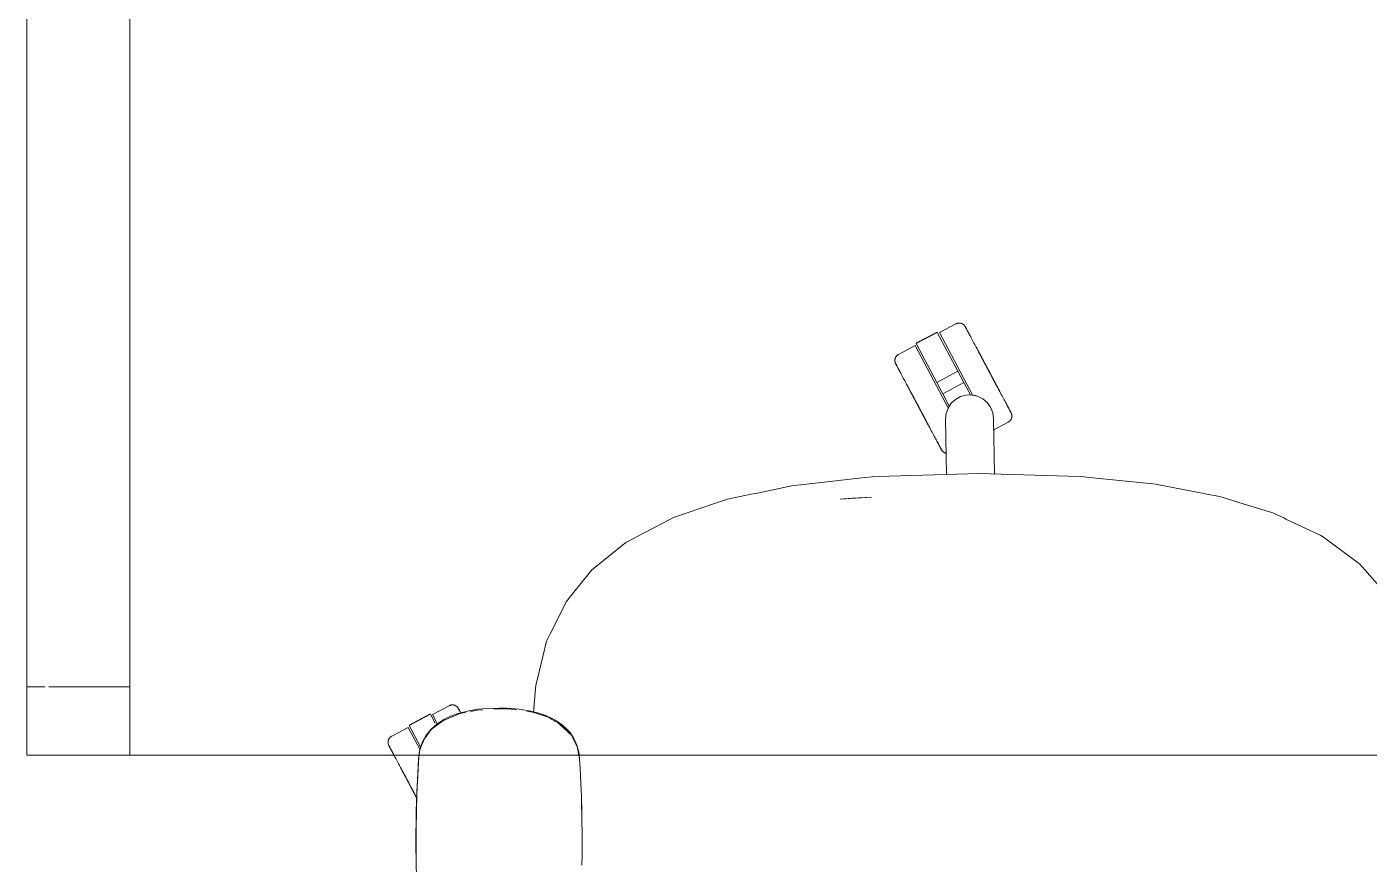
# Model space of a CAD drawing. Header units: millimetres. Extents: x 155927 to 326028, y -36033 to 97293.
# Drawn here: x 229120 to 229903, y 22369 to 22858 of the extents above; entities that cross this region are included whole.
import ezdxf

# ---------------------------------------------------------------- set-up
doc = ezdxf.new("R2010")
doc.units = ezdxf.units.MM
doc.header["$MEASUREMENT"] = 0
doc.layers.add('G-IMPT', color=8, linetype='CONTINUOUS', lineweight=9)
doc.layers.add('I-FURN', color=8, linetype='CONTINUOUS', lineweight=9)

msp = doc.modelspace()

# ---------------------------------------------------------------- linework, layer by layer
at = {"layer": 'G-IMPT'}
for p, q in [((229623.47, 22595.65), (229675.65, 22597.35)), ((229675.65, 22597.35), (229727.81, 22595.74)), ((229546.35, 22585.88), (229567.29, 22590.23)), ((229567.29, 22590.23), (229571.71, 22590.71)), ((229609.15, 22594.84), (229571.71, 22590.71)), ((229609.15, 22594.84), (229613.53, 22595.33)), ((229623.47, 22595.65), (229613.53, 22595.33)), ((229727.81, 22595.74), (229735.07, 22595.51)), ((229742.14, 22594.78), (229735.07, 22595.51)), ((229779.13, 22590.96), (229742.14, 22594.78)), ((229779.13, 22590.96), (229779.59, 22590.87)), ((229804.97, 22586), (229779.59, 22590.87)), ((229521.41, 22579.73), (229528.85, 22582.24)), ((229542.67, 22585.11), (229528.85, 22582.24)), ((229546.35, 22585.88), (229542.67, 22585.11)), ((229612.99, 22583.44), (229594.71, 22582.2)), ((229594.71, 22582.2), (229601.66, 22582.81)), ((229612.99, 22583.44), (229601.66, 22582.81)), ((229804.97, 22586), (229808.64, 22585.3)), ((229816.24, 22583.84), (229808.64, 22585.3)), ((229829.85, 22579.65), (229816.24, 22583.84)), ((229521.41, 22579.73), (229497.32, 22571.58)), ((229847.12, 22574.33), (229829.85, 22579.65)), ((229847.12, 22574.33), (229853.88, 22571.14)), ((229476.15, 22560.41), (229495.66, 22570.7)), ((229495.66, 22570.7), (229497.32, 22571.58)), ((229854.8, 22570.7), (229853.88, 22571.14)), ((229874.44, 22561.44), (229854.8, 22570.7)), ((229469.65, 22556.97), (229474.78, 22559.68)), ((229476.15, 22560.41), (229474.78, 22559.68)), ((229874.44, 22561.44), (229875.15, 22561.01)), ((229876.73, 22560.07), (229875.15, 22561.01)), ((229877.5, 22559.61), (229876.73, 22560.07)), ((229877.5, 22559.61), (229897, 22545.04)), ((229469.65, 22556.97), (229454.51, 22544.76)), ((229449.85, 22541), (229454.51, 22544.76)), ((229897, 22545.04), (229897.96, 22544.32)), ((229900.83, 22541.06), (229897.96, 22544.32)), ((229437.68, 22526.06), (229449.85, 22541)), ((229900.83, 22541.06), (229913.85, 22526.27)), ((229434.71, 22522.4), (229431.18, 22515.24)), ((229437.68, 22526.06), (229434.71, 22522.4)), ((229425.53, 22503.77), (229431.18, 22515.24)), ((229425.53, 22503.77), (229423.39, 22499.41)), ((229423.39, 22499.41), (229418.98, 22481.47)), ((229418.98, 22481.47), (229418.4, 22479.09)), ((229415.66, 22457.93), (229417.1, 22473.8)), ((229417.1, 22473.8), (229418.4, 22479.09)), ((229372.83, 22457.19), (229367.2, 22454.86)), ((229371.71, 22457.21), (229367.38, 22455.63)), ((229371.71, 22457.21), (229377.19, 22458.64)), ((229372.83, 22457.19), (229376.29, 22457.9)), ((229383.13, 22459.64), (229377.19, 22458.64)), ((229379.04, 22458.46), (229382.79, 22459.23)), ((229382.79, 22459.23), (229385.99, 22459.42)), ((229383.13, 22459.64), (229389.28, 22460.21)), ((229395.61, 22460.39), (229389.28, 22460.21)), ((229392.51, 22459.82), (229395.61, 22460.01)), ((229400.12, 22460.3), (229395.61, 22460.39)), ((229402.78, 22459.78), (229395.61, 22460.01)), ((229400.12, 22460.3), (229407.44, 22459.72)), ((229402.78, 22459.78), (229405.56, 22459.39)), ((229414.2, 22458.61), (229407.44, 22459.72)), ((229411.75, 22458.52), (229415.04, 22458.06)), ((229418.12, 22457.63), (229414.2, 22458.61)), ((229415.04, 22458.06), (229424.43, 22455.03)), ((229418.12, 22457.63), (229423.21, 22455.89)), ((229353.14, 22444.58), (229356.22, 22448.32)), ((229356.02, 22447.8), (229362.81, 22453.02)), ((229359.26, 22450.99), (229356.22, 22448.32)), ((229363.31, 22453.64), (229359.26, 22450.99)), ((229362.81, 22453.02), (229367.2, 22454.86)), ((229363.31, 22453.64), (229367.38, 22455.63)), ((229423.21, 22455.89), (229427.85, 22453.68)), ((229424.43, 22455.03), (229426.88, 22453.56)), ((229427.35, 22453.28), (229428.79, 22452.42)), ((229427.85, 22453.68), (229429.22, 22452.88)), ((229432.68, 22450.43), (229429.22, 22452.88)), ((229429.58, 22451.95), (229432.73, 22450.06)), ((229430.64, 22451.26), (229432.12, 22449.98)), ((229430.64, 22451.26), (229438.04, 22444.36)), ((229432.27, 22449.84), (229435.8, 22446.77)), ((229435.72, 22447.57), (229432.68, 22450.43)), ((229432.73, 22450.06), (229438.04, 22444.36)), ((229349.44, 22435.98), (229351.85, 22442.18)), ((229351.18, 22441.15), (229349.79, 22437.51)), ((229351.18, 22441.15), (229353.14, 22444.58)), ((229351.85, 22442.18), (229356.02, 22447.8)), ((229435.72, 22447.57), (229436.86, 22446.25)), ((229438.04, 22444.36), (229435.8, 22446.77)), ((229439.06, 22443.03), (229436.86, 22446.25)), ((229439.14, 22442.12), (229438.04, 22444.36)), ((229439.06, 22443.03), (229441.05, 22438.7)), ((229439.14, 22442.12), (229441.24, 22437.86)), ((229348.73, 22432.12), (229348.98, 22433.77)), ((229349.44, 22435.98), (229348.96, 22432.82)), ((229349.42, 22436.16), (229348.98, 22433.77)), ((229349.42, 22436.16), (229349.79, 22437.51)), ((229442.11, 22434.75), (229441.05, 22438.7)), ((229441.24, 22437.86), (229442.18, 22432.82)), ((229442.36, 22432.82), (229442.11, 22434.75)), ((229442.18, 22432.82), (229442.61, 22430.51)), ((229442.61, 22430.74), (229442.36, 22432.82)), ((229347.64, 22410.34), (229348.73, 22432.12)), ((229347.64, 22410.34), (229348.61, 22430.51)), ((229347.68, 22411.55), (229348.73, 22432.12)), ((229348.73, 22432.12), (229348.61, 22430.51)), ((229442.9, 22425.07), (229442.61, 22430.74)), ((229442.9, 22425.07), (229443.51, 22412.51)), ((229347.17, 22390.15), (229347.68, 22411.55)), ((229347.17, 22390.15), (229347.64, 22410.34)), ((229347.34, 22399.98), (229347.68, 22411.55)), ((229347.68, 22411.55), (229347.64, 22410.34)), ((229443.64, 22408.97), (229443.51, 22412.51)), ((229444.01, 22393.3), (229443.64, 22408.97)), ((229443.69, 22405.57), (229443.84, 22402.24)), ((229443.84, 22400.03), (229443.84, 22402.24)), ((229347.34, 22399.98), (229347.13, 22380.76)), ((229347.17, 22390.15), (229347.34, 22399.98)), ((229347.19, 22392.19), (229347.27, 22394.1)), ((229347.22, 22369.96), (229347.34, 22399.98)), ((229444.01, 22393.3), (229444.07, 22388.79)), ((229347.22, 22369.96), (229347.17, 22390.15)), ((229347.21, 22390.04), (229347.19, 22392.19)), ((229444.07, 22388.79), (229444.06, 22374.07)), ((229347.22, 22369.96), (229347.13, 22380.76)), ((229347.22, 22369.96), (229347.39, 22361.55)), ((229443.99, 22368.6), (229444.06, 22374.07))]:
    msp.add_line(p, q, dxfattribs=at)
at = {"layer": 'I-FURN'}
for p, q in [((229120.08, 22432.82), (229120.08, 23232.82)), ((229120.08, 23232.82), (229120.08, 22432.82)), ((229120.08, 22432.82), (229120.08, 23232.82)), ((229120.08, 23192.82), (229120.08, 22472.82)), ((229180.08, 22472.82), (229180.08, 23192.82)), ((229180.08, 22867.82), (229180.08, 22432.82)), ((229662.22, 22684.62), (229652.53, 22679.47)), ((229662.22, 22684.62), (229662.36, 22684.69)), ((229662.36, 22684.69), (229662.51, 22684.76)), ((229662.51, 22684.76), (229662.66, 22684.82)), ((229662.66, 22684.82), (229662.81, 22684.87)), ((229662.81, 22684.87), (229662.96, 22684.92)), ((229662.96, 22684.92), (229663.12, 22684.96)), ((229663.12, 22684.96), (229663.28, 22685)), ((229663.28, 22685), (229663.44, 22685.03)), ((229663.44, 22685.03), (229663.59, 22685.06)), ((229663.59, 22685.06), (229663.76, 22685.07)), ((229663.76, 22685.07), (229663.92, 22685.08)), ((229663.92, 22685.08), (229664.08, 22685.09)), ((229664.08, 22685.09), (229664.24, 22685.09)), ((229664.24, 22685.09), (229664.4, 22685.08)), ((229664.4, 22685.08), (229664.56, 22685.06)), ((229664.56, 22685.06), (229664.72, 22685.04)), ((229664.72, 22685.04), (229664.88, 22685.02)), ((229664.88, 22685.02), (229665.04, 22684.98)), ((229665.04, 22684.98), (229665.19, 22684.94)), ((229665.19, 22684.94), (229665.35, 22684.89)), ((229665.35, 22684.89), (229665.5, 22684.84)), ((229665.5, 22684.84), (229665.65, 22684.78)), ((229665.65, 22684.78), (229665.8, 22684.72)), ((229665.8, 22684.72), (229665.94, 22684.65)), ((229665.94, 22684.65), (229666.08, 22684.57)), ((229666.08, 22684.57), (229666.22, 22684.49)), ((229666.22, 22684.49), (229666.36, 22684.4)), ((229666.36, 22684.4), (229666.49, 22684.31)), ((229666.49, 22684.31), (229666.62, 22684.21)), ((229666.62, 22684.21), (229666.74, 22684.11)), ((229666.74, 22684.11), (229666.86, 22684)), ((229666.86, 22684), (229666.98, 22683.89)), ((229666.98, 22683.89), (229667.09, 22683.77)), ((229667.09, 22683.77), (229667.2, 22683.65)), ((229667.2, 22683.65), (229667.3, 22683.53)), ((229667.3, 22683.53), (229667.39, 22683.4)), ((229667.39, 22683.4), (229667.48, 22683.27)), ((229667.48, 22683.27), (229667.57, 22683.13)), ((229667.57, 22683.13), (229667.65, 22682.99)), ((229651.21, 22679.82), (229638.85, 22673.25)), ((229638.94, 22673.08), (229651.3, 22679.65)), ((229651.3, 22679.65), (229663.38, 22656.94)), ((229652.53, 22679.47), (229672.06, 22642.75)), ((229667.65, 22682.99), (229667.67, 22682.95)), ((229667.67, 22682.95), (229667.68, 22682.93)), ((229667.67, 22682.94), (229667.67, 22682.95)), ((229667.7, 22682.9), (229667.67, 22682.94)), ((229667.68, 22682.93), (229667.71, 22682.87)), ((229667.74, 22682.82), (229667.7, 22682.9)), ((229667.71, 22682.87), (229667.77, 22682.77)), ((229667.8, 22682.7), (229667.74, 22682.82)), ((229667.77, 22682.77), (229667.84, 22682.63)), ((229667.89, 22682.54), (229667.8, 22682.7)), ((229667.84, 22682.63), (229667.94, 22682.45)), ((229668, 22682.34), (229667.89, 22682.54)), ((229667.94, 22682.45), (229668.05, 22682.23)), ((229668.13, 22682.1), (229668, 22682.34)), ((229668.05, 22682.23), (229668.19, 22681.97)), ((229668.27, 22681.82), (229668.13, 22682.1)), ((229668.19, 22681.97), (229668.35, 22681.67)), ((229668.44, 22681.5), (229668.27, 22681.82)), ((229668.35, 22681.67), (229668.53, 22681.34)), ((229668.63, 22681.14), (229668.44, 22681.5)), ((229668.53, 22681.34), (229668.73, 22680.97)), ((229668.84, 22680.75), (229668.63, 22681.14)), ((229668.73, 22680.97), (229668.94, 22680.56)), ((229669.07, 22680.32), (229668.84, 22680.75)), ((229668.94, 22680.56), (229669.18, 22680.11)), ((229669.32, 22679.85), (229669.07, 22680.32)), ((229669.18, 22680.11), (229669.44, 22679.63)), ((229669.58, 22679.35), (229669.32, 22679.85)), ((229669.44, 22679.63), (229669.71, 22679.11)), ((229669.87, 22678.82), (229669.58, 22679.35)), ((229669.71, 22679.11), (229670.01, 22678.56)), ((229670.17, 22678.25), (229669.87, 22678.82)), ((229670.01, 22678.56), (229670.32, 22677.98)), ((229670.49, 22677.65), (229670.17, 22678.25)), ((229670.83, 22677.01), (229670.49, 22677.65)), ((229671.18, 22676.35), (229670.83, 22677.01)), ((229671.55, 22675.66), (229671.18, 22676.35)), ((229671.93, 22674.93), (229671.55, 22675.66)), ((229638.41, 22671.96), (229628.72, 22666.81)), ((229638.41, 22671.96), (229657.95, 22635.21)), ((229651.02, 22650.37), (229638.94, 22673.08)), ((229672.33, 22674.18), (229671.93, 22674.93)), ((229672.74, 22673.41), (229672.33, 22674.18)), ((229673.17, 22672.61), (229672.74, 22673.41)), ((229673.61, 22671.78), (229673.17, 22672.61)), ((229674.06, 22670.94), (229673.61, 22671.78)), ((229674.52, 22670.07), (229674.06, 22670.94)), ((229674.99, 22669.18), (229674.52, 22670.07)), ((229675.47, 22668.27), (229674.99, 22669.18)), ((229675.21, 22668.77), (229675.7, 22667.85)), ((229675.96, 22667.35), (229675.47, 22668.27)), ((229675.7, 22667.85), (229676.19, 22666.92)), ((229626.58, 22663.21), (229626.59, 22663.37)), ((229626.59, 22663.05), (229626.58, 22663.21)), ((229626.59, 22663.53), (229626.61, 22663.69)), ((229626.59, 22663.37), (229626.59, 22663.53)), ((229626.6, 22662.89), (229626.59, 22663.05)), ((229626.62, 22662.73), (229626.6, 22662.89)), ((229626.61, 22663.69), (229626.63, 22663.85)), ((229626.64, 22662.57), (229626.62, 22662.73)), ((229626.63, 22663.85), (229626.66, 22664.01)), ((229626.67, 22662.41), (229626.64, 22662.57)), ((229626.66, 22664.01), (229626.69, 22664.17)), ((229626.71, 22662.25), (229626.67, 22662.41)), ((229626.69, 22664.17), (229626.73, 22664.33)), ((229626.75, 22662.1), (229626.71, 22662.25)), ((229626.73, 22664.33), (229626.78, 22664.48)), ((229626.8, 22661.95), (229626.75, 22662.1)), ((229626.78, 22664.48), (229626.83, 22664.63)), ((229626.85, 22661.79), (229626.8, 22661.95)), ((229626.83, 22664.63), (229626.89, 22664.78)), ((229626.92, 22661.65), (229626.85, 22661.79)), ((229626.89, 22664.78), (229626.95, 22664.93)), ((229626.98, 22661.5), (229626.92, 22661.65)), ((229626.95, 22664.93), (229627.02, 22665.08)), ((229627.06, 22661.35), (229626.98, 22661.5)), ((229627.02, 22665.08), (229627.1, 22665.22)), ((229627.08, 22661.31), (229627.06, 22661.35)), ((229627.06, 22661.35), (229627.06, 22661.35)), ((229627.06, 22661.35), (229627.07, 22661.33)), ((229627.07, 22661.33), (229627.1, 22661.27)), ((229627.12, 22661.23), (229627.08, 22661.31)), ((229627.1, 22665.22), (229627.18, 22665.36)), ((229627.1, 22661.27), (229627.15, 22661.17)), ((229627.19, 22661.1), (229627.12, 22661.23)), ((229627.15, 22661.17), (229627.23, 22661.03)), ((229627.18, 22665.36), (229627.27, 22665.49)), ((229627.27, 22660.94), (229627.19, 22661.1)), ((229627.23, 22661.03), (229627.32, 22660.85)), ((229627.27, 22665.49), (229627.36, 22665.63)), ((229627.38, 22660.74), (229627.27, 22660.94)), ((229627.32, 22660.85), (229627.44, 22660.63)), ((229627.36, 22665.63), (229627.46, 22665.75)), ((229627.51, 22660.5), (229627.38, 22660.74)), ((229627.44, 22660.63), (229627.58, 22660.38)), ((229627.46, 22665.75), (229627.56, 22665.88)), ((229627.66, 22660.22), (229627.51, 22660.5)), ((229627.56, 22665.88), (229627.67, 22666)), ((229627.58, 22660.38), (229627.73, 22660.08)), ((229627.83, 22659.9), (229627.66, 22660.22)), ((229627.67, 22666), (229627.78, 22666.11)), ((229627.73, 22660.08), (229627.91, 22659.74)), ((229627.78, 22666.11), (229627.9, 22666.22)), ((229628.02, 22659.55), (229627.83, 22659.9)), ((229627.9, 22666.22), (229628.02, 22666.33)), ((229627.91, 22659.74), (229628.11, 22659.37)), ((229628.02, 22666.33), (229628.14, 22666.43)), ((229628.14, 22666.43), (229628.27, 22666.53)), ((229628.27, 22666.53), (229628.41, 22666.62)), ((229628.41, 22666.62), (229628.54, 22666.7)), ((229628.54, 22666.7), (229628.68, 22666.78)), ((229628.68, 22666.78), (229628.72, 22666.81)), ((229676.46, 22666.41), (229675.96, 22667.35)), ((229676.19, 22666.92), (229676.7, 22665.98)), ((229676.97, 22665.46), (229676.46, 22666.41)), ((229676.7, 22665.98), (229677.2, 22665.02)), ((229677.48, 22664.5), (229676.97, 22665.46)), ((229677.2, 22665.02), (229677.72, 22664.05)), ((229678, 22663.52), (229677.48, 22664.5)), ((229677.72, 22664.05), (229678.24, 22663.07)), ((229678.52, 22662.54), (229678, 22663.52)), ((229678.24, 22663.07), (229678.76, 22662.09)), ((229679.05, 22661.55), (229678.52, 22662.54)), ((229678.76, 22662.09), (229679.29, 22661.09)), ((229679.58, 22660.55), (229679.05, 22661.55)), ((229679.29, 22661.09), (229679.82, 22660.09)), ((229680.11, 22659.55), (229679.58, 22660.55)), ((229679.82, 22660.09), (229680.36, 22659.09)), ((229628.23, 22659.15), (229628.02, 22659.55)), ((229628.11, 22659.37), (229628.33, 22658.96)), ((229628.45, 22658.72), (229628.23, 22659.15)), ((229628.33, 22658.96), (229628.57, 22658.51)), ((229628.7, 22658.26), (229628.45, 22658.72)), ((229628.57, 22658.51), (229628.82, 22658.03)), ((229628.97, 22657.76), (229628.7, 22658.26)), ((229628.82, 22658.03), (229629.1, 22657.52)), ((229629.25, 22657.22), (229628.97, 22657.76)), ((229629.1, 22657.52), (229629.39, 22656.96)), ((229629.56, 22656.65), (229629.25, 22657.22)), ((229629.39, 22656.96), (229629.7, 22656.38)), ((229629.7, 22656.38), (229630.03, 22655.76)), ((229630.03, 22655.76), (229630.37, 22655.12)), ((229630.37, 22655.12), (229630.73, 22654.44)), ((229630.73, 22654.44), (229631.11, 22653.73)), ((229631.11, 22653.73), (229631.5, 22653)), ((229631.5, 22653), (229631.9, 22652.23)), ((229631.9, 22652.23), (229632.32, 22651.45)), ((229651.02, 22650.37), (229663.38, 22656.94)), ((229663.38, 22656.94), (229666.91, 22650.3)), ((229680.65, 22658.55), (229680.11, 22659.55)), ((229680.36, 22659.09), (229680.89, 22658.08)), ((229681.18, 22657.54), (229680.65, 22658.55)), ((229680.89, 22658.08), (229681.43, 22657.08)), ((229681.72, 22656.54), (229681.18, 22657.54)), ((229681.43, 22657.08), (229681.96, 22656.08)), ((229682.25, 22655.53), (229681.72, 22656.54)), ((229681.96, 22656.08), (229682.49, 22655.07)), ((229682.78, 22654.53), (229682.25, 22655.53)), ((229682.49, 22655.07), (229683.02, 22654.08)), ((229683.31, 22653.54), (229682.78, 22654.53)), ((229683.02, 22654.08), (229683.55, 22653.09)), ((229683.83, 22652.55), (229683.31, 22653.54)), ((229683.55, 22653.09), (229684.07, 22652.1)), ((229684.35, 22651.57), (229683.83, 22652.55)), ((229684.07, 22652.1), (229684.59, 22651.13)), ((229632.32, 22651.45), (229632.76, 22650.63)), ((229632.76, 22650.63), (229633.2, 22649.8)), ((229633.44, 22649.34), (229632.99, 22650.19)), ((229633.2, 22649.8), (229633.65, 22648.94)), ((229633.91, 22648.47), (229633.44, 22649.34)), ((229633.65, 22648.94), (229634.12, 22648.07)), ((229634.38, 22647.58), (229633.91, 22648.47)), ((229634.12, 22648.07), (229634.6, 22647.17)), ((229634.86, 22646.68), (229634.38, 22647.58)), ((229634.6, 22647.17), (229635.08, 22646.26)), ((229635.35, 22645.76), (229634.86, 22646.68)), ((229635.08, 22646.26), (229635.58, 22645.33)), ((229635.85, 22644.82), (229635.35, 22645.76)), ((229635.58, 22645.33), (229636.08, 22644.38)), ((229636.35, 22643.87), (229635.85, 22644.82)), ((229636.08, 22644.38), (229636.59, 22643.42)), ((229654.55, 22643.73), (229651.02, 22650.37)), ((229654.55, 22643.73), (229666.91, 22650.3)), ((229666.91, 22650.3), (229670.71, 22643.16)), ((229684.87, 22650.61), (229684.35, 22651.57)), ((229684.59, 22651.13), (229685.1, 22650.16)), ((229685.38, 22649.65), (229684.87, 22650.61)), ((229685.1, 22650.16), (229685.61, 22649.21)), ((229685.88, 22648.7), (229685.38, 22649.65)), ((229685.61, 22649.21), (229686.11, 22648.27)), ((229686.37, 22647.77), (229685.88, 22648.7)), ((229686.11, 22648.27), (229686.6, 22647.35)), ((229686.86, 22646.86), (229686.37, 22647.77)), ((229686.6, 22647.35), (229687.08, 22646.45)), ((229687.34, 22645.97), (229686.86, 22646.86)), ((229687.08, 22646.45), (229687.55, 22645.56)), ((229687.8, 22645.09), (229687.34, 22645.97)), ((229687.55, 22645.56), (229688.01, 22644.69)), ((229688.26, 22644.23), (229687.8, 22645.09)), ((229688.01, 22644.69), (229688.46, 22643.84)), ((229688.7, 22643.4), (229688.26, 22644.23)), ((229636.87, 22642.9), (229636.35, 22643.87)), ((229636.59, 22643.42), (229637.1, 22642.46)), ((229637.38, 22641.93), (229636.87, 22642.9)), ((229637.1, 22642.46), (229637.62, 22641.48)), ((229637.91, 22640.95), (229637.38, 22641.93)), ((229637.62, 22641.48), (229638.15, 22640.49)), ((229638.43, 22639.95), (229637.91, 22640.95)), ((229638.15, 22640.49), (229638.68, 22639.5)), ((229638.96, 22638.96), (229638.43, 22639.95)), ((229638.68, 22639.5), (229639.21, 22638.5)), ((229639.5, 22637.96), (229638.96, 22638.96)), ((229639.21, 22638.5), (229639.74, 22637.49)), ((229640.03, 22636.95), (229639.5, 22637.96)), ((229639.74, 22637.49), (229640.28, 22636.49)), ((229640.57, 22635.95), (229640.03, 22636.95)), ((229640.28, 22636.49), (229640.81, 22635.48)), ((229658.35, 22636.58), (229654.55, 22643.73)), ((229657.62, 22635.45), (229659.49, 22638.26)), ((229659.49, 22638.26), (229661.97, 22640.54)), ((229661.97, 22640.54), (229664.93, 22642.16)), ((229664.93, 22642.16), (229668.19, 22643.03)), ((229668.19, 22643.03), (229671.57, 22643.09)), ((229671.57, 22643.09), (229674.85, 22642.34)), ((229674.85, 22642.34), (229677.87, 22640.82)), ((229677.87, 22640.82), (229680.43, 22638.63)), ((229680.43, 22638.63), (229682.4, 22635.89)), ((229689.13, 22642.58), (229688.7, 22643.4)), ((229689.55, 22641.8), (229689.13, 22642.58)), ((229689.96, 22641.04), (229689.55, 22641.8)), ((229690.35, 22640.3), (229689.96, 22641.04)), ((229690.72, 22639.59), (229690.35, 22640.3)), ((229691.08, 22638.91), (229690.72, 22639.59)), ((229691.43, 22638.27), (229691.08, 22638.91)), ((229691.76, 22637.65), (229691.43, 22638.27)), ((229692.07, 22637.07), (229691.76, 22637.65)), ((229691.9, 22637.38), (229692.2, 22636.81)), ((229692.36, 22636.52), (229692.07, 22637.07)), ((229692.2, 22636.81), (229692.49, 22636.27)), ((229692.64, 22636), (229692.36, 22636.52)), ((229692.49, 22636.27), (229692.76, 22635.77)), ((229641.1, 22634.94), (229640.57, 22635.95)), ((229640.81, 22635.48), (229641.35, 22634.48)), ((229641.63, 22633.94), (229641.1, 22634.94)), ((229641.35, 22634.48), (229641.88, 22633.48)), ((229642.16, 22632.94), (229641.63, 22633.94)), ((229641.88, 22633.48), (229642.41, 22632.48)), ((229642.69, 22631.95), (229642.16, 22632.94)), ((229642.41, 22632.48), (229642.93, 22631.49)), ((229643.22, 22630.96), (229642.69, 22631.95)), ((229642.93, 22631.49), (229643.46, 22630.51)), ((229643.74, 22629.98), (229643.22, 22630.96)), ((229643.46, 22630.51), (229643.98, 22629.53)), ((229644.25, 22629.01), (229643.74, 22629.98)), ((229643.98, 22629.53), (229644.49, 22628.57)), ((229644.76, 22628.05), (229644.25, 22629.01)), ((229644.49, 22628.57), (229644.99, 22627.62)), ((229656.13, 22628.92), (229656.48, 22632.28)), ((229656.69, 22596.73), (229656.13, 22628.92)), ((229656.48, 22632.28), (229657.62, 22635.45)), ((229682.4, 22635.89), (229683.65, 22632.75)), ((229683.65, 22632.75), (229684.11, 22629.41)), ((229684.11, 22629.41), (229684.68, 22597.07)), ((229692.89, 22635.52), (229692.64, 22636)), ((229692.76, 22635.77), (229693, 22635.31)), ((229693.13, 22635.07), (229692.89, 22635.52)), ((229693, 22635.31), (229693.23, 22634.88)), ((229693.35, 22634.66), (229693.13, 22635.07)), ((229693.23, 22634.88), (229693.44, 22634.48)), ((229693.55, 22634.29), (229693.35, 22634.66)), ((229693.44, 22634.48), (229693.63, 22634.13)), ((229693.72, 22633.95), (229693.55, 22634.29)), ((229693.63, 22634.13), (229693.8, 22633.81)), ((229693.88, 22633.65), (229693.72, 22633.95)), ((229693.8, 22633.81), (229693.95, 22633.53)), ((229694.02, 22633.4), (229693.88, 22633.65)), ((229694, 22628.28), (229693.9, 22628.15)), ((229693.95, 22633.53), (229694.08, 22633.29)), ((229694.1, 22628.41), (229694, 22628.28)), ((229694.14, 22633.18), (229694.02, 22633.4)), ((229694.08, 22633.29), (229694.18, 22633.09)), ((229694.19, 22628.54), (229694.1, 22628.41)), ((229694.23, 22633), (229694.14, 22633.18)), ((229694.18, 22633.09), (229694.27, 22632.93)), ((229694.28, 22628.67), (229694.19, 22628.54)), ((229694.31, 22632.86), (229694.23, 22633)), ((229694.27, 22632.93), (229694.33, 22632.81)), ((229694.36, 22628.81), (229694.28, 22628.67)), ((229694.36, 22632.76), (229694.31, 22632.86)), ((229694.33, 22632.81), (229694.38, 22632.72)), ((229694.39, 22632.7), (229694.36, 22632.76)), ((229694.43, 22628.95), (229694.36, 22628.81)), ((229694.38, 22632.72), (229694.4, 22632.68)), ((229694.4, 22632.68), (229694.39, 22632.7)), ((229694.4, 22632.68), (229694.47, 22632.53)), ((229694.4, 22632.68), (229694.4, 22632.68)), ((229694.5, 22629.1), (229694.43, 22628.95)), ((229694.47, 22632.53), (229694.54, 22632.39)), ((229694.57, 22629.25), (229694.5, 22629.1)), ((229694.54, 22632.39), (229694.6, 22632.24)), ((229694.63, 22629.4), (229694.57, 22629.25)), ((229694.6, 22632.24), (229694.66, 22632.08)), ((229694.68, 22629.55), (229694.63, 22629.4)), ((229694.66, 22632.08), (229694.71, 22631.93)), ((229694.73, 22629.7), (229694.68, 22629.55)), ((229694.71, 22631.93), (229694.75, 22631.78)), ((229694.77, 22629.86), (229694.73, 22629.7)), ((229694.75, 22631.78), (229694.79, 22631.62)), ((229694.8, 22630.02), (229694.77, 22629.86)), ((229694.79, 22631.62), (229694.82, 22631.46)), ((229694.83, 22630.18), (229694.8, 22630.02)), ((229694.82, 22631.46), (229694.84, 22631.3)), ((229694.85, 22630.34), (229694.83, 22630.18)), ((229694.84, 22631.3), (229694.86, 22631.14)), ((229694.86, 22630.5), (229694.85, 22630.34)), ((229694.86, 22631.14), (229694.87, 22630.98)), ((229694.87, 22630.66), (229694.86, 22630.5)), ((229694.87, 22630.98), (229694.87, 22630.82)), ((229694.87, 22630.82), (229694.87, 22630.66)), ((229645.26, 22627.11), (229644.76, 22628.05)), ((229644.99, 22627.62), (229645.49, 22626.68)), ((229645.76, 22626.18), (229645.26, 22627.11)), ((229645.49, 22626.68), (229645.98, 22625.76)), ((229646.24, 22625.27), (229645.76, 22626.18)), ((229645.98, 22625.76), (229646.46, 22624.85)), ((229646.46, 22624.85), (229646.94, 22623.96)), ((229646.94, 22623.96), (229647.4, 22623.1)), ((229647.4, 22623.1), (229647.85, 22622.25)), ((229647.85, 22622.25), (229648.29, 22621.42)), ((229648.29, 22621.42), (229648.71, 22620.62)), ((229648.71, 22620.62), (229649.13, 22619.85)), ((229683.89, 22622.52), (229692.74, 22627.23)), ((229692.77, 22627.25), (229692.74, 22627.23)), ((229692.91, 22627.33), (229692.77, 22627.25)), ((229693.05, 22627.41), (229692.91, 22627.33)), ((229693.18, 22627.5), (229693.05, 22627.41)), ((229693.31, 22627.6), (229693.18, 22627.5)), ((229693.44, 22627.7), (229693.31, 22627.6)), ((229693.56, 22627.81), (229693.44, 22627.7)), ((229693.68, 22627.92), (229693.56, 22627.81)), ((229693.79, 22628.03), (229693.68, 22627.92)), ((229693.9, 22628.15), (229693.79, 22628.03)), ((229649.13, 22619.85), (229649.52, 22619.1)), ((229649.52, 22619.1), (229649.91, 22618.38)), ((229649.91, 22618.38), (229650.28, 22617.68)), ((229650.28, 22617.68), (229650.63, 22617.02)), ((229650.63, 22617.02), (229650.97, 22616.38)), ((229650.97, 22616.38), (229651.29, 22615.78)), ((229651.45, 22615.47), (229651.14, 22616.06)), ((229651.29, 22615.78), (229651.59, 22615.21)), ((229651.75, 22614.92), (229651.45, 22615.47)), ((229651.59, 22615.21), (229651.87, 22614.68)), ((229652.02, 22614.4), (229651.75, 22614.92)), ((229651.87, 22614.68), (229652.14, 22614.18)), ((229652.28, 22613.92), (229652.02, 22614.4)), ((229652.14, 22614.18), (229652.39, 22613.71)), ((229652.51, 22613.47), (229652.28, 22613.92)), ((229652.39, 22613.71), (229652.62, 22613.28)), ((229652.73, 22613.06), (229652.51, 22613.47)), ((229652.62, 22613.28), (229652.83, 22612.89)), ((229652.93, 22612.69), (229652.73, 22613.06)), ((229652.83, 22612.89), (229653.01, 22612.53)), ((229653.11, 22612.36), (229652.93, 22612.69)), ((229653.01, 22612.53), (229653.18, 22612.21)), ((229653.27, 22612.06), (229653.11, 22612.36)), ((229653.18, 22612.21), (229653.33, 22611.94)), ((229653.4, 22611.8), (229653.27, 22612.06)), ((229653.33, 22611.94), (229653.46, 22611.69)), ((229653.52, 22611.58), (229653.4, 22611.8)), ((229653.46, 22611.69), (229653.57, 22611.49)), ((229653.62, 22611.4), (229653.52, 22611.58)), ((229653.57, 22611.49), (229653.65, 22611.33)), ((229653.69, 22611.26), (229653.62, 22611.4)), ((229653.65, 22611.33), (229653.72, 22611.21)), ((229653.74, 22611.16), (229653.69, 22611.26)), ((229653.72, 22611.21), (229653.76, 22611.13)), ((229653.78, 22611.1), (229653.74, 22611.16)), ((229653.76, 22611.13), (229653.78, 22611.09)), ((229653.79, 22611.08), (229653.78, 22611.1)), ((229653.78, 22611.09), (229653.79, 22611.08)), ((229653.81, 22611.04), (229653.79, 22611.08)), ((229653.89, 22610.9), (229653.81, 22611.04)), ((229653.97, 22610.77), (229653.89, 22610.9)), ((229654.06, 22610.63), (229653.97, 22610.77)), ((229654.16, 22610.5), (229654.06, 22610.63)), ((229654.26, 22610.38), (229654.16, 22610.5)), ((229654.37, 22610.26), (229654.26, 22610.38)), ((229654.48, 22610.14), (229654.37, 22610.26)), ((229654.59, 22610.03), (229654.48, 22610.14)), ((229654.71, 22609.92), (229654.59, 22610.03)), ((229654.84, 22609.82), (229654.71, 22609.92)), ((229654.97, 22609.72), (229654.84, 22609.82)), ((229655.1, 22609.63), (229654.97, 22609.72)), ((229655.23, 22609.54), (229655.1, 22609.63)), ((229655.37, 22609.46), (229655.23, 22609.54)), ((229655.52, 22609.38), (229655.37, 22609.46)), ((229655.66, 22609.31), (229655.52, 22609.38)), ((229655.81, 22609.25), (229655.66, 22609.31)), ((229655.96, 22609.19), (229655.81, 22609.25)), ((229656.11, 22609.14), (229655.96, 22609.19)), ((229656.27, 22609.09), (229656.11, 22609.14)), ((229656.42, 22609.05), (229656.27, 22609.09)), ((229120.08, 22472.82), (229120.08, 22432.82)), ((229120.08, 22472.82), (229130.66, 22472.82)), ((229120.08, 22472.82), (229130.66, 22472.82)), ((229132.97, 22472.82), (229180.08, 22472.82)), ((229132.97, 22472.82), (229180.08, 22472.82)), ((229180.08, 22432.82), (229180.08, 22472.82)), ((229355.47, 22456.97), (229343.11, 22450.39)), ((229343.2, 22450.22), (229355.57, 22456.8)), ((229355.57, 22456.8), (229358.38, 22451.5)), ((229366.48, 22461.76), (229356.8, 22456.61)), ((229356.8, 22456.61), (229359.56, 22451.42)), ((229366.48, 22461.76), (229366.63, 22461.83)), ((229366.63, 22461.83), (229366.77, 22461.9)), ((229366.77, 22461.9), (229366.92, 22461.96)), ((229366.92, 22461.96), (229367.07, 22462.02)), ((229367.07, 22462.02), (229367.23, 22462.07)), ((229367.23, 22462.07), (229367.38, 22462.11)), ((229367.38, 22462.11), (229367.54, 22462.15)), ((229367.54, 22462.15), (229367.7, 22462.18)), ((229367.7, 22462.18), (229367.86, 22462.2)), ((229367.86, 22462.2), (229368.02, 22462.22)), ((229368.02, 22462.22), (229368.18, 22462.23)), ((229368.18, 22462.23), (229368.34, 22462.23)), ((229368.34, 22462.23), (229368.5, 22462.23)), ((229368.5, 22462.23), (229368.66, 22462.22)), ((229368.66, 22462.22), (229368.82, 22462.21)), ((229368.82, 22462.21), (229368.98, 22462.19)), ((229368.98, 22462.19), (229369.14, 22462.16)), ((229369.14, 22462.16), (229369.3, 22462.13)), ((229369.3, 22462.13), (229369.45, 22462.09)), ((229369.45, 22462.09), (229369.61, 22462.04)), ((229369.61, 22462.04), (229369.76, 22461.99)), ((229369.76, 22461.99), (229369.91, 22461.93)), ((229369.91, 22461.93), (229370.06, 22461.86)), ((229370.06, 22461.86), (229370.2, 22461.79)), ((229370.2, 22461.79), (229370.35, 22461.72)), ((229370.35, 22461.72), (229370.48, 22461.64)), ((229370.48, 22461.64), (229370.62, 22461.55)), ((229370.62, 22461.55), (229370.75, 22461.46)), ((229370.75, 22461.46), (229370.88, 22461.36)), ((229370.88, 22461.36), (229371, 22461.26)), ((229371, 22461.26), (229371.12, 22461.15)), ((229371.12, 22461.15), (229371.24, 22461.04)), ((229371.24, 22461.04), (229371.35, 22460.92)), ((229371.35, 22460.92), (229371.46, 22460.8)), ((229371.46, 22460.8), (229371.56, 22460.67)), ((229371.56, 22460.67), (229371.66, 22460.54)), ((229371.66, 22460.54), (229371.75, 22460.41)), ((229371.75, 22460.41), (229371.83, 22460.27)), ((229371.83, 22460.27), (229371.91, 22460.13)), ((229371.91, 22460.13), (229371.93, 22460.1)), ((229371.93, 22460.1), (229371.94, 22460.08)), ((229371.94, 22460.09), (229371.93, 22460.1)), ((229371.96, 22460.05), (229371.94, 22460.09)), ((229371.94, 22460.08), (229371.97, 22460.02)), ((229372, 22459.97), (229371.96, 22460.05)), ((229371.97, 22460.02), (229372.03, 22459.91)), ((229372.07, 22459.84), (229372, 22459.97)), ((229372.03, 22459.91), (229372.1, 22459.77)), ((229372.15, 22459.68), (229372.07, 22459.84)), ((229372.1, 22459.77), (229372.2, 22459.59)), ((229372.26, 22459.48), (229372.15, 22459.68)), ((229372.2, 22459.59), (229372.32, 22459.38)), ((229372.39, 22459.24), (229372.26, 22459.48)), ((229372.32, 22459.38), (229372.45, 22459.12)), ((229372.54, 22458.96), (229372.39, 22459.24)), ((229372.45, 22459.12), (229372.61, 22458.82)), ((229372.7, 22458.64), (229372.54, 22458.96)), ((229372.61, 22458.82), (229372.79, 22458.48)), ((229372.89, 22458.29), (229372.7, 22458.64)), ((229372.79, 22458.48), (229372.99, 22458.11)), ((229373.1, 22457.89), (229372.89, 22458.29)), ((229372.99, 22458.11), (229373.21, 22457.7)), ((229373.33, 22457.46), (229373.1, 22457.89)), ((229342.67, 22449.1), (229332.98, 22443.95)), ((229342.67, 22449.1), (229349.4, 22436.43)), ((229349.85, 22437.72), (229343.2, 22450.22)), ((229330.85, 22440.52), (229330.86, 22440.68)), ((229330.85, 22440.36), (229330.85, 22440.52)), ((229330.85, 22440.2), (229330.85, 22440.36)), ((229330.86, 22440.68), (229330.87, 22440.84)), ((229330.87, 22440.84), (229330.89, 22441)), ((229330.89, 22441), (229330.92, 22441.16)), ((229330.92, 22441.16), (229330.95, 22441.32)), ((229330.95, 22441.32), (229330.99, 22441.47)), ((229330.99, 22441.47), (229331.04, 22441.63)), ((229331.04, 22441.63), (229331.09, 22441.78)), ((229331.09, 22441.78), (229331.15, 22441.93)), ((229331.15, 22441.93), (229331.21, 22442.08)), ((229331.21, 22442.08), (229331.28, 22442.22)), ((229331.28, 22442.22), (229331.36, 22442.36)), ((229331.36, 22442.36), (229331.44, 22442.5)), ((229331.44, 22442.5), (229331.53, 22442.64)), ((229331.53, 22442.64), (229331.62, 22442.77)), ((229331.62, 22442.77), (229331.72, 22442.9)), ((229331.72, 22442.9), (229331.82, 22443.02)), ((229331.82, 22443.02), (229331.93, 22443.14)), ((229331.93, 22443.14), (229332.04, 22443.26)), ((229332.04, 22443.26), (229332.16, 22443.37)), ((229332.16, 22443.37), (229332.28, 22443.48)), ((229332.28, 22443.48), (229332.41, 22443.58)), ((229332.41, 22443.58), (229332.54, 22443.67)), ((229332.54, 22443.67), (229332.67, 22443.76)), ((229332.67, 22443.76), (229332.8, 22443.85)), ((229332.8, 22443.85), (229332.94, 22443.93)), ((229332.94, 22443.93), (229332.98, 22443.95)), ((229120.08, 22432.82), (229180.08, 22432.82)), ((229180.08, 22432.82), (229120.08, 22432.82)), ((229120.08, 22432.82), (230720.08, 22432.82)), ((230720.08, 22432.82), (229120.08, 22432.82)), ((229330.86, 22440.03), (229330.85, 22440.2)), ((229330.88, 22439.87), (229330.86, 22440.03)), ((229330.9, 22439.72), (229330.88, 22439.87)), ((229330.93, 22439.56), (229330.9, 22439.72)), ((229330.97, 22439.4), (229330.93, 22439.56)), ((229331.01, 22439.24), (229330.97, 22439.4)), ((229331.06, 22439.09), (229331.01, 22439.24)), ((229331.12, 22438.94), (229331.06, 22439.09)), ((229331.18, 22438.79), (229331.12, 22438.94)), ((229331.24, 22438.64), (229331.18, 22438.79)), ((229331.32, 22438.5), (229331.24, 22438.64)), ((229331.32, 22438.49), (229331.32, 22438.5)), ((229331.32, 22438.5), (229331.33, 22438.48)), ((229331.34, 22438.45), (229331.32, 22438.49)), ((229331.33, 22438.48), (229331.36, 22438.42)), ((229331.39, 22438.37), (229331.34, 22438.45)), ((229331.36, 22438.42), (229331.41, 22438.32)), ((229331.45, 22438.25), (229331.39, 22438.37)), ((229331.41, 22438.32), (229331.49, 22438.18)), ((229331.54, 22438.09), (229331.45, 22438.25)), ((229331.49, 22438.18), (229331.58, 22438)), ((229331.64, 22437.89), (229331.54, 22438.09)), ((229331.58, 22438), (229331.7, 22437.78)), ((229331.77, 22437.64), (229331.64, 22437.89)), ((229331.7, 22437.78), (229331.84, 22437.52)), ((229331.92, 22437.37), (229331.77, 22437.64)), ((229331.84, 22437.52), (229332, 22437.22)), ((229332.09, 22437.05), (229331.92, 22437.37)), ((229332, 22437.22), (229332.17, 22436.89)), ((229332.28, 22436.69), (229332.09, 22437.05)), ((229332.17, 22436.89), (229332.37, 22436.52)), ((229332.49, 22436.3), (229332.28, 22436.69)), ((229332.37, 22436.52), (229332.59, 22436.11)), ((229332.72, 22435.87), (229332.49, 22436.3)), ((229332.59, 22436.11), (229332.83, 22435.66)), ((229332.96, 22435.4), (229332.72, 22435.87)), ((229332.83, 22435.66), (229333.08, 22435.18)), ((229333.23, 22434.9), (229332.96, 22435.4)), ((229333.08, 22435.18), (229333.36, 22434.66)), ((229333.51, 22434.37), (229333.23, 22434.9)), ((229333.36, 22434.66), (229333.65, 22434.11)), ((229333.82, 22433.8), (229333.51, 22434.37)), ((229333.65, 22434.11), (229333.96, 22433.53)), ((229333.96, 22433.53), (229334.29, 22432.91)), ((229334.29, 22432.91), (229334.63, 22432.26)), ((229334.63, 22432.26), (229334.99, 22431.58)), ((229334.99, 22431.58), (229335.37, 22430.88)), ((229335.37, 22430.88), (229335.76, 22430.14)), ((229335.76, 22430.14), (229336.17, 22429.38)), ((229336.17, 22429.38), (229336.59, 22428.59)), ((229336.59, 22428.59), (229337.02, 22427.78)), ((229337.02, 22427.78), (229337.46, 22426.94)), ((229337.71, 22426.48), (229337.26, 22427.33)), ((229337.46, 22426.94), (229337.92, 22426.09)), ((229338.17, 22425.62), (229337.71, 22426.48)), ((229337.92, 22426.09), (229338.38, 22425.21)), ((229338.64, 22424.73), (229338.17, 22425.62)), ((229338.38, 22425.21), (229338.86, 22424.31)), ((229339.12, 22423.82), (229338.64, 22424.73)), ((229338.86, 22424.31), (229339.34, 22423.4)), ((229339.61, 22422.9), (229339.12, 22423.82)), ((229339.34, 22423.4), (229339.84, 22422.47)), ((229340.11, 22421.96), (229339.61, 22422.9)), ((229339.84, 22422.47), (229340.34, 22421.53)), ((229340.62, 22421.01), (229340.11, 22421.96)), ((229340.34, 22421.53), (229340.85, 22420.57)), ((229341.13, 22420.05), (229340.62, 22421.01)), ((229340.85, 22420.57), (229341.37, 22419.6)), ((229341.65, 22419.07), (229341.13, 22420.05)), ((229341.37, 22419.6), (229341.89, 22418.62)), ((229342.17, 22418.09), (229341.65, 22419.07)), ((229341.89, 22418.62), (229342.41, 22417.64)), ((229342.7, 22417.1), (229342.17, 22418.09)), ((229342.41, 22417.64), (229342.94, 22416.64)), ((229343.23, 22416.1), (229342.7, 22417.1)), ((229342.94, 22416.64), (229343.47, 22415.64)), ((229343.76, 22415.1), (229343.23, 22416.1)), ((229343.47, 22415.64), (229344, 22414.64)), ((229344.29, 22414.1), (229343.76, 22415.1)), ((229344, 22414.64), (229344.54, 22413.63)), ((229344.83, 22413.09), (229344.29, 22414.1)), ((229344.54, 22413.63), (229345.07, 22412.63)), ((229345.36, 22412.09), (229344.83, 22413.09)), ((229345.07, 22412.63), (229345.61, 22411.62)), ((229345.89, 22411.08), (229345.36, 22412.09)), ((229345.61, 22411.62), (229346.14, 22410.62)), ((229346.43, 22410.08), (229345.89, 22411.08)), ((229346.14, 22410.62), (229346.67, 22409.63)), ((229346.95, 22409.09), (229346.43, 22410.08)), ((229346.67, 22409.63), (229347.2, 22408.63)), ((229347.48, 22408.1), (229346.95, 22409.09)), ((229347.2, 22408.63), (229347.72, 22407.65))]:
    msp.add_line(p, q, dxfattribs=at)
msp.add_arc((229670.12, 22629.36), 13.81, 72.66397, 77.65266, dxfattribs=at)
msp.add_open_spline([(229672.48, 22642.97), (229672.91, 22642.89), (229673.34, 22642.79), (229673.76, 22642.67)], degree=3, dxfattribs=at)

doc.saveas('drawing.dxf')
